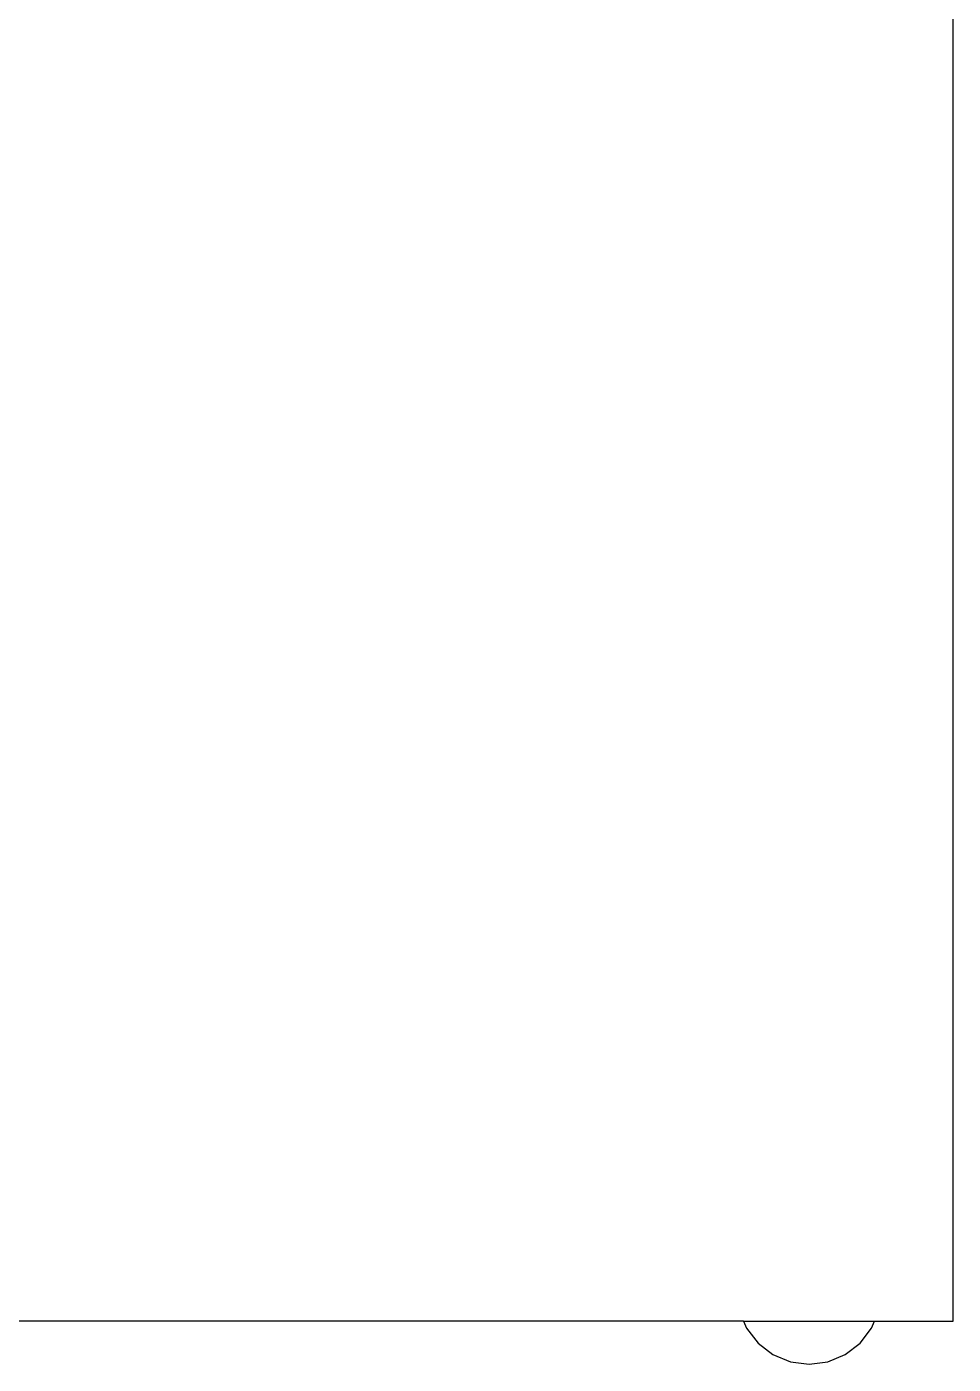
# Model space of a CAD drawing. Header units: millimetres. Extents: x -41292 to 298682, y -22072 to 33155.
# Drawn here: x 25753.5 to 26074.7, y 9821.6 to 10285.4 of the extents above; entities that cross this region are included whole.
import ezdxf

# ---------------------------------------------------------------- set-up
doc = ezdxf.new("R2010")
doc.units = ezdxf.units.MM

# ---------------------------------------------------------------- blocks, each defined once
blk = doc.blocks.new('AHSISHEUD')
for p, q in [((26702.05, 27484.67), (26702.05, 27943.17)), ((26629.36, 27484.67), (26024.73, 27484.67)), ((26629.36, 27484.67), (26630.4, 27482.17)), ((26629.36, 27484.67), (26674.73, 27484.67)), ((26630.4, 27482.17), (26634.37, 27477)), ((26669.72, 27477), (26673.7, 27482.17)), ((26673.7, 27482.17), (26674.73, 27484.67)), ((26674.73, 27484.67), (26702.05, 27484.67)), ((26634.37, 27477), (26639.55, 27473.02)), ((26664.55, 27473.02), (26669.72, 27477)), ((26639.55, 27473.02), (26645.58, 27470.53)), ((26658.52, 27470.53), (26664.55, 27473.02)), ((26645.58, 27470.53), (26652.05, 27469.67)), ((26652.05, 27469.67), (26658.52, 27470.53))]:
    blk.add_line(p, q)

msp = doc.modelspace()

# ---------------------------------------------------------------- block references
msp.add_blockref('AHSISHEUD', (-627.37, -17648.09))

doc.saveas('drawing.dxf')
